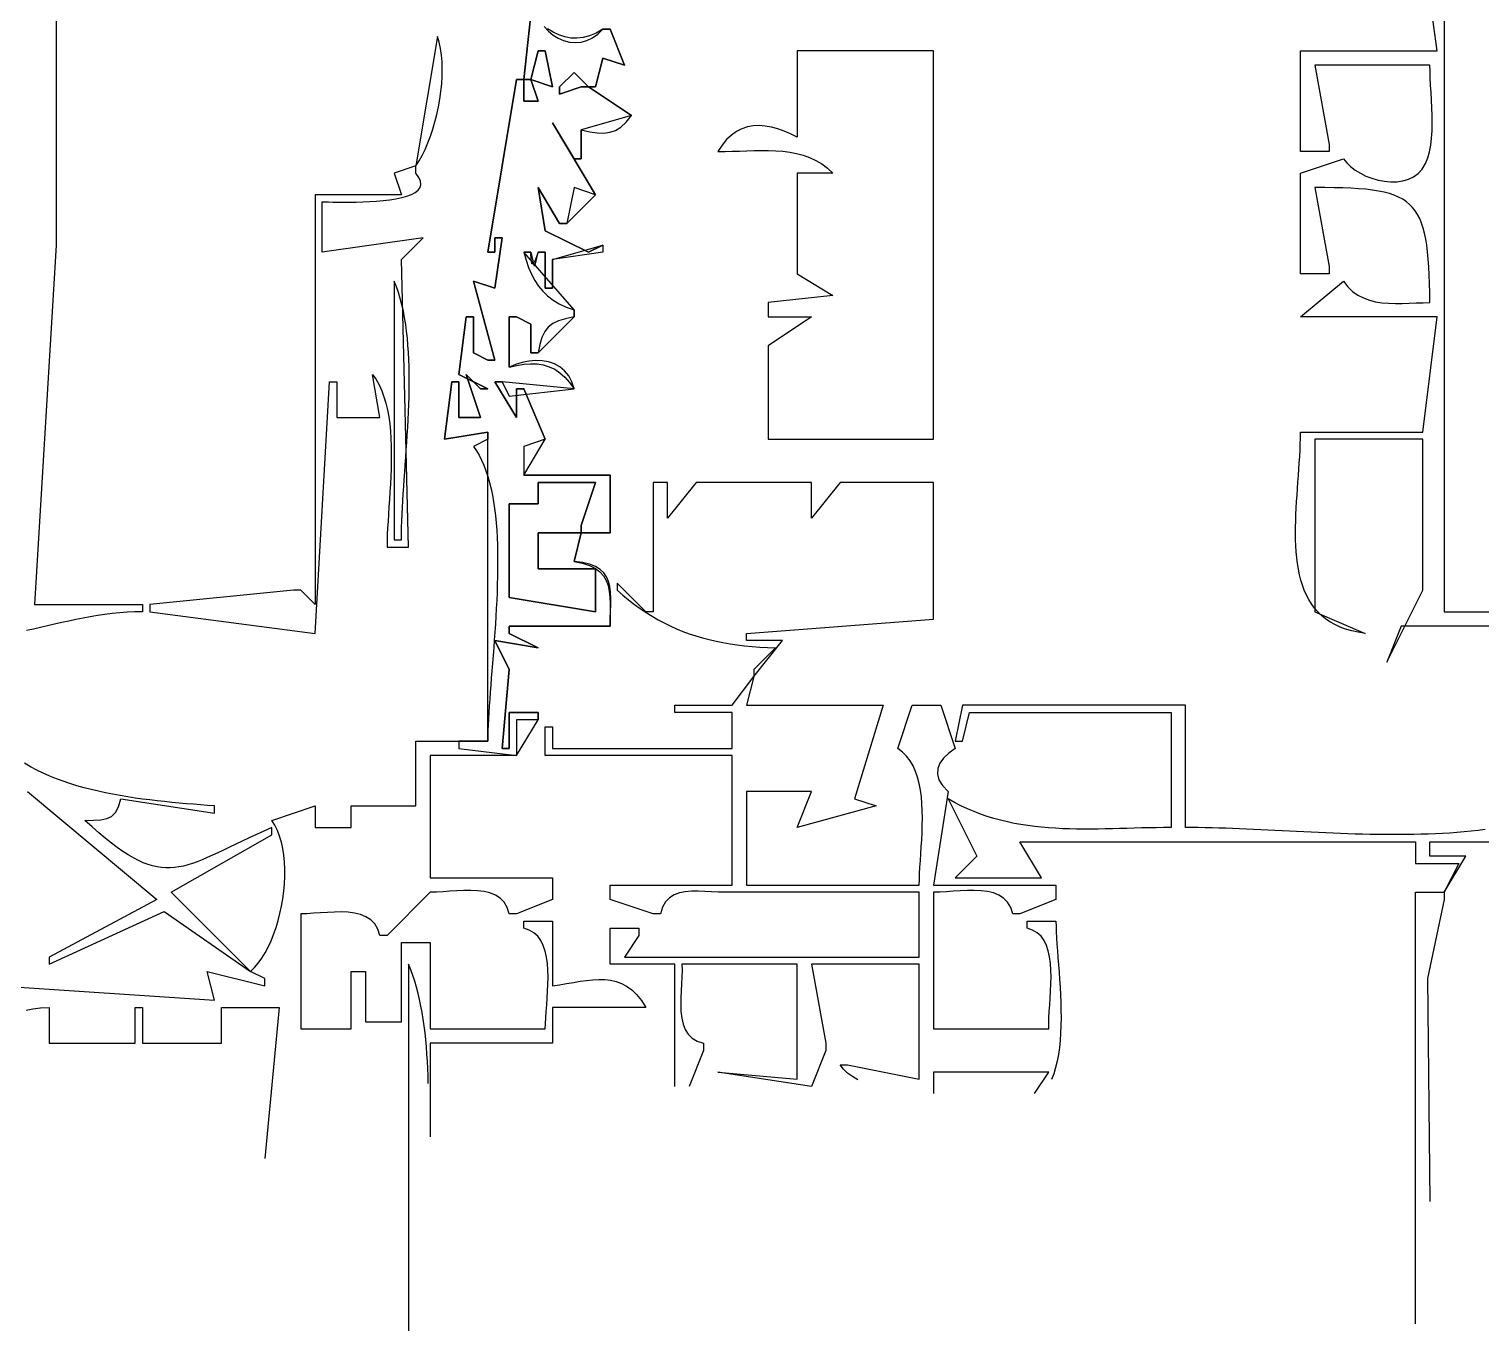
# Model space of a CAD drawing. Header units: metres. Extents: x 249 to 997, y 92 to 756.
# Drawn here: x 471.2 to 673.1, y 92 to 273 of the extents above; entities that cross this region are included whole.
import ezdxf

# ---------------------------------------------------------------- set-up
doc = ezdxf.new("R2010")
doc.units = ezdxf.units.M

msp = doc.modelspace()

# ---------------------------------------------------------------- linework, layer by layer
for p, q in [((475, 344), (474.9923, 243)), ((668, 319), (668, 192)), ((667, 270), (665, 285)), ((540, 266), (541, 275)), ((541, 275), (540, 266)), ((542.8523, 273.3952), (543.4256, 272.7384)), ((544.0919, 272.6015), (543.2997, 273.0773)), ((543.4256, 272.7384), (544.0771, 272.187)), ((544.8981, 272.2225), (544.0919, 272.6015)), ((551, 273), (550.0738, 272.4614)), ((550.3156, 272.3211), (551, 273)), ((551, 273), (552, 273)), ((552, 273), (551, 273)), ((552, 273), (554, 268)), ((554, 268), (552, 273)), ((528, 272), (525, 254)), ((528.2462, 271.1991), (528, 272)), ((528.4354, 270.3384), (528.2462, 271.1991)), ((544.0771, 272.187), (544.792, 271.7472)), ((544.792, 271.7472), (545.5552, 271.4254)), ((545.7191, 271.9489), (544.8981, 272.2225)), ((545.5552, 271.4254), (546.3519, 271.2278)), ((546.5558, 271.7892), (545.7191, 271.9489)), ((546.3519, 271.2278), (547.1671, 271.1605)), ((547.4088, 271.752), (546.5558, 271.7892)), ((547.1671, 271.1605), (547.9861, 271.23)), ((548.2789, 271.846), (547.4088, 271.752)), ((547.9861, 271.23), (548.7937, 271.4424)), ((549.167, 272.0795), (548.2789, 271.846)), ((548.7937, 271.4424), (549.5752, 271.8041)), ((550.0738, 272.4614), (549.167, 272.0795)), ((549.5752, 271.8041), (550.3156, 272.3211)), ((528.5695, 269.4255), (528.4354, 270.3384)), ((528.6509, 268.4682), (528.5695, 269.4255)), ((542, 270), (541, 266)), ((541, 266), (542, 270)), ((543, 270), (542, 270)), ((542, 270), (543, 270)), ((544, 265), (543, 270)), ((543, 270), (544, 265)), ((551, 269), (550, 265)), ((550, 265), (551, 269)), ((554, 268), (551, 269)), ((551, 269), (554, 268)), ((578, 270), (578, 258)), ((597, 270), (578, 270)), ((597, 216), (597, 270)), ((648, 256), (648, 270)), ((648, 270), (667, 270)), ((528.6815, 267.4742), (528.6509, 268.4682)), ((528.6636, 266.451), (528.6815, 267.4742)), ((547, 267), (545, 265)), ((545, 265), (547, 267)), ((549, 265), (547, 267)), ((547, 267), (549, 265)), ((666, 268), (650, 268)), ((650, 268), (652, 257)), ((666.0106, 267.1392), (666, 268)), ((666.0463, 266.2137), (666.0106, 267.1392)), ((528.491, 264.3482), (528.5994, 265.4065)), ((528.5994, 265.4065), (528.6636, 266.451)), ((535, 242), (539, 266)), ((539, 266), (535, 242)), ((539, 266), (540, 266)), ((540, 266), (539, 266)), ((540, 266), (540, 263)), ((541, 266), (540, 266)), ((540, 266), (541, 266)), ((540, 263), (540, 266)), ((542, 263), (541, 266)), ((541, 266), (544, 265)), ((544, 265), (541, 266)), ((541, 266), (542, 263)), ((545, 265), (545, 264)), ((545, 264), (548, 265)), ((548, 265), (545, 264)), ((545, 264), (545, 265)), ((548, 265), (549, 265)), ((549, 265), (548, 265)), ((550, 265), (549, 265)), ((549, 265), (555, 261)), ((555, 261), (549, 265)), ((549, 265), (550, 265)), ((666.0985, 265.2352), (666.0463, 266.2137)), ((666.1591, 264.2154), (666.0985, 265.2352)), ((528.1503, 262.2213), (528.3406, 263.2839)), ((528.3406, 263.2839), (528.491, 264.3482)), ((540, 263), (541, 263)), ((541, 263), (540, 263)), ((541, 263), (542, 263)), ((542, 263), (541, 263)), ((666.2195, 263.166), (666.1591, 264.2154)), ((666.2716, 262.0986), (666.2195, 263.166)), ((527.6587, 260.1317), (527.9223, 261.168)), ((527.9223, 261.168), (528.1503, 262.2213)), ((555, 261), (548, 259)), ((554.2451, 260.0738), (555, 261)), ((666.3069, 261.025), (666.2716, 262.0986)), ((666.3172, 259.9569), (666.3069, 261.025)), ((527.0336, 258.141), (527.3618, 259.1202)), ((527.3618, 259.1202), (527.6587, 260.1317)), ((547, 255), (544, 260)), ((544, 260), (550, 250)), ((550, 250), (544, 260)), ((544, 260), (547, 255)), ((548, 259), (548, 255)), ((548, 255), (548, 259)), ((548, 259), (549.1743, 258.7673)), ((549.1743, 258.7673), (550.212, 258.6172)), ((550.212, 258.6172), (551.1384, 258.5774)), ((551.1384, 258.5774), (551.9794, 258.6756)), ((551.9794, 258.6756), (552.7604, 258.9392)), ((552.7604, 258.9392), (553.5071, 259.3961)), ((553.5071, 259.3961), (554.2451, 260.0738)), ((569.5936, 258.7866), (568.8862, 258.2896)), ((570.335, 259.1608), (569.5936, 258.7866)), ((571.107, 259.418), (570.335, 259.1608)), ((571.9065, 259.5645), (571.107, 259.418)), ((572.7302, 259.6063), (571.9065, 259.5645)), ((573.5749, 259.5495), (572.7302, 259.6063)), ((574.4373, 259.4003), (573.5749, 259.5495)), ((575.3143, 259.1646), (574.4373, 259.4003)), ((576.2025, 258.8486), (575.3143, 259.1646)), ((577.0988, 258.4583), (576.2025, 258.8486)), ((578, 258), (577.0988, 258.4583)), ((666.2293, 257.8838), (666.2941, 258.9059)), ((666.2941, 258.9059), (666.3172, 259.9569)), ((526.2922, 256.3106), (526.6764, 257.2019)), ((526.6764, 257.2019), (527.0336, 258.141)), ((567.5862, 256.9023), (567, 256)), ((568.216, 257.6635), (567.5862, 256.9023)), ((568.8862, 258.2896), (568.216, 257.6635)), ((652, 257), (652, 256)), ((665.941, 255.9729), (666.1143, 256.9023)), ((666.1143, 256.9023), (666.2293, 257.8838)), ((525, 254), (525.4519, 254.7019)), ((525.4519, 254.7019), (525.8833, 255.4747)), ((525.8833, 255.4747), (526.2922, 256.3106)), ((548, 255), (547, 255)), ((547, 255), (548, 255)), ((567, 256), (567.9883, 256.0113)), ((567.9883, 256.0113), (568.9884, 256.0401)), ((568.9884, 256.0401), (569.9968, 256.078)), ((569.9968, 256.078), (571.0099, 256.1169)), ((571.0099, 256.1169), (572.0241, 256.1487)), ((572.0241, 256.1487), (573.036, 256.1651)), ((573.036, 256.1651), (574.042, 256.1581)), ((574.042, 256.1581), (575.0386, 256.1194)), ((575.0386, 256.1194), (576.0222, 256.0409)), ((576.0222, 256.0409), (576.9893, 255.9144)), ((576.9893, 255.9144), (577.9364, 255.7318)), ((577.9364, 255.7318), (578.8599, 255.4849)), ((578.8599, 255.4849), (579.7563, 255.1655)), ((579.7563, 255.1655), (580.622, 254.7655)), ((580.622, 254.7655), (581.4536, 254.2767)), ((652, 256), (648, 256)), ((648, 253), (654, 255)), ((654, 255), (654.4334, 254.4379)), ((654.4334, 254.4379), (654.9763, 253.9094)), ((665.3858, 254.3179), (665.7009, 255.1076)), ((665.7009, 255.1076), (665.941, 255.9729)), ((525, 254), (522, 253)), ((522, 253), (523, 250)), ((525, 253), (525, 254)), ((525.4319, 252.4167), (525, 253)), ((525.6653, 251.8917), (525.4319, 252.4167)), ((583, 253), (578, 253)), ((578, 253), (578, 239)), ((581.4536, 254.2767), (582.2474, 253.6909)), ((582.2474, 253.6909), (583, 253)), ((648, 239), (648, 253)), ((654.9763, 253.9094), (655.6131, 253.422)), ((655.6131, 253.422), (656.3282, 252.9836)), ((656.3282, 252.9836), (657.1063, 252.6016)), ((657.1063, 252.6016), (657.9318, 252.2838)), ((663.0128, 252.1528), (663.7364, 252.4984)), ((663.7364, 252.4984), (664.3834, 252.9693)), ((664.3834, 252.9693), (664.9383, 253.5732)), ((664.9383, 253.5732), (665.3858, 254.3179)), ((524.9217, 250.3146), (525.3284, 250.6365)), ((525.3284, 250.6365), (525.5981, 251.0046)), ((525.5981, 251.0046), (525.7156, 251.422)), ((525.7156, 251.422), (525.6653, 251.8917)), ((545, 246), (542, 251)), ((542, 251), (543, 245)), ((543, 245), (542, 251)), ((542, 251), (545, 246)), ((547, 251), (546, 246)), ((550, 250), (547, 251)), ((651.375, 250.9949), (650, 251)), ((650, 251), (652, 240)), ((652.6681, 250.9784), (651.375, 250.9949)), ((653.8818, 250.948), (652.6681, 250.9784)), ((655.0185, 250.9013), (653.8818, 250.948)), ((656.081, 250.8361), (655.0185, 250.9013)), ((657.0717, 250.7501), (656.081, 250.8361)), ((657.9931, 250.6408), (657.0717, 250.7501)), ((657.9318, 252.2838), (658.7892, 252.0378)), ((658.848, 250.506), (657.9931, 250.6408)), ((658.7892, 252.0378), (659.6631, 251.8713)), ((659.6387, 250.3433), (658.848, 250.506)), ((660.3679, 250.1505), (659.6387, 250.3433)), ((659.6631, 251.8713), (660.5378, 251.7919)), ((660.5378, 251.7919), (661.3981, 251.8072)), ((661.3981, 251.8072), (662.2282, 251.925)), ((662.2282, 251.925), (663.0128, 252.1528)), ((523, 250), (511, 250)), ((511, 250), (511, 193)), ((512, 242), (512, 249)), ((512, 249), (512.3755, 248.9965)), ((512.3755, 248.9965), (512.8763, 248.988)), ((512.8763, 248.988), (513.4867, 248.9776)), ((513.4867, 248.9776), (514.1914, 248.9683)), ((514.1914, 248.9683), (514.9751, 248.9631)), ((514.9751, 248.9631), (515.8222, 248.9649)), ((515.8222, 248.9649), (516.7173, 248.9768)), ((516.7173, 248.9768), (517.6452, 249.0019)), ((517.6452, 249.0019), (518.5902, 249.0431)), ((518.5902, 249.0431), (519.5371, 249.1034)), ((519.5371, 249.1034), (520.4704, 249.1859)), ((520.4704, 249.1859), (521.3747, 249.2935)), ((521.3747, 249.2935), (522.2346, 249.4293)), ((522.2346, 249.4293), (523.0346, 249.5963)), ((523.0346, 249.5963), (523.7595, 249.7975)), ((523.7595, 249.7975), (524.3936, 250.036)), ((524.3936, 250.036), (524.9217, 250.3146)), ((546, 246), (550, 250)), ((661.0382, 249.9251), (660.3679, 250.1505)), ((661.652, 249.6649), (661.0382, 249.9251)), ((662.212, 249.3674), (661.652, 249.6649)), ((662.7207, 249.0305), (662.212, 249.3674)), ((663.1807, 248.6518), (662.7207, 249.0305)), ((663.5945, 248.2288), (663.1807, 248.6518)), ((663.9647, 247.7594), (663.5945, 248.2288)), ((664.2938, 247.2411), (663.9647, 247.7594)), ((664.5844, 246.6717), (664.2938, 247.2411)), ((664.839, 246.0488), (664.5844, 246.6717)), ((543, 245), (549, 242)), ((549, 242), (543, 245)), ((546, 246), (545, 246)), ((545, 246), (546, 246)), ((665.0603, 245.37), (664.839, 246.0488)), ((665.2508, 244.6331), (665.0603, 245.37)), ((665.413, 243.8358), (665.2508, 244.6331)), ((474.9923, 243), (472, 193)), ((526, 244), (512, 242)), ((523, 241), (526, 244)), ((536, 237), (537, 244)), ((537, 244), (536, 244)), ((536, 244), (536, 242)), ((536, 242), (536, 244)), ((536, 244), (537, 244)), ((537, 244), (536, 237)), ((544, 241), (551, 243)), ((549, 242), (551, 243)), ((551, 243), (549, 242)), ((551, 243), (551, 242)), ((665.5495, 242.9756), (665.413, 243.8358)), ((665.6628, 242.0503), (665.5495, 242.9756)), ((524, 201), (523, 241)), ((536, 242), (535, 242)), ((535, 242), (536, 242)), ((541, 242), (540, 242)), ((540, 242), (540.3198, 240.9125)), ((547, 234), (540, 242)), ((540, 242), (541, 242)), ((540.3198, 240.9125), (540.6774, 239.8991)), ((541.0412, 240.831), (541, 242)), ((541, 242), (541.2496, 240.7862)), ((541.1638, 240.3321), (541.0412, 240.831)), ((541.3657, 240.4176), (541.1638, 240.3321)), ((541.2496, 240.7862), (541.4247, 240.1794)), ((541.6451, 241.0021), (541.3657, 240.4176)), ((541.5751, 240.1794), (541.7503, 240.7862)), ((542, 242), (541.6451, 241.0021)), ((541.7503, 240.7862), (542, 242)), ((543, 242), (542, 242)), ((542, 242), (543, 242)), ((543, 237), (543, 242)), ((543, 242), (543, 237)), ((551, 242), (544, 241)), ((544, 241), (544, 237)), ((544, 237), (544, 241)), ((665.7555, 241.0575), (665.6628, 242.0503)), ((665.8303, 239.9949), (665.7555, 241.0575)), ((540.6774, 239.8991), (541.0812, 238.9592)), ((541.0812, 238.9592), (541.5399, 238.0921)), ((541.4247, 240.1794), (541.5751, 240.1794)), ((578, 239), (583, 236)), ((652, 239), (648, 239)), ((652, 240), (652, 239)), ((665.8895, 238.8602), (665.8303, 239.9949)), ((665.9358, 237.651), (665.8895, 238.8602)), ((522, 238), (522, 202)), ((522.31, 237.2109), (522, 238)), ((522.5905, 236.3948), (522.31, 237.2109)), ((522.8425, 235.5531), (522.5905, 236.3948)), ((536, 227), (533, 238)), ((533, 238), (536, 237)), ((536, 237), (533, 238)), ((533, 238), (536, 227)), ((541.5399, 238.0921), (542.0618, 237.297)), ((542.0618, 237.297), (542.6556, 236.5732)), ((542.6556, 236.5732), (543.3297, 235.9201)), ((544, 237), (543, 237)), ((543, 237), (544, 237)), ((648, 233), (654, 238)), ((654, 238), (654.5956, 237.2111)), ((654.5956, 237.2111), (655.2577, 236.5639)), ((655.2577, 236.5639), (655.9797, 236.0452)), ((665.9718, 236.365), (665.9358, 237.651)), ((666, 235), (665.9718, 236.365)), ((523.0674, 234.6872), (522.8425, 235.5531)), ((523.2662, 233.7987), (523.0674, 234.6872)), ((543.3297, 235.9201), (544.0927, 235.3369)), ((544.0927, 235.3369), (544.953, 234.823)), ((544.953, 234.823), (545.9193, 234.3776)), ((545.9193, 234.3776), (547, 234)), ((583, 236), (574, 235)), ((574, 235), (574, 233)), ((655.9797, 236.0452), (656.7551, 235.6415)), ((656.7551, 235.6415), (657.5772, 235.3396)), ((657.5772, 235.3396), (658.4396, 235.126)), ((658.4396, 235.126), (659.3356, 234.9876)), ((659.3356, 234.9876), (660.2587, 234.9108)), ((660.2587, 234.9108), (661.2025, 234.8825)), ((661.2025, 234.8825), (662.1602, 234.8892)), ((662.1602, 234.8892), (663.1253, 234.9177)), ((663.1253, 234.9177), (664.0914, 234.9545)), ((664.0914, 234.9545), (665.0518, 234.9864)), ((665.0518, 234.9864), (666, 235)), ((523.4402, 232.8889), (523.2662, 233.7987)), ((523.5905, 231.9593), (523.4402, 232.8889)), ((531, 225), (532, 233)), ((532, 233), (531, 225)), ((532, 233), (533, 233)), ((533, 233), (532, 233)), ((533, 233), (533, 228)), ((533, 228), (533, 233)), ((539, 233), (538, 233)), ((538, 233), (538, 226)), ((538, 226), (538, 233)), ((538, 233), (539, 233)), ((541, 232), (539, 233)), ((539, 233), (541, 232)), ((542, 228), (547, 233)), ((544.834, 232.464), (544.0431, 232.0806)), ((545.8112, 232.7621), (544.834, 232.464)), ((547, 233), (545.8112, 232.7621)), ((547, 234), (547, 233)), ((547, 233), (547, 234)), ((574, 233), (580, 233)), ((580, 233), (574, 229)), ((667, 233), (648, 233)), ((665, 217), (667, 233)), ((523.7184, 231.0113), (523.5905, 231.9593)), ((523.825, 230.0464), (523.7184, 231.0113)), ((541, 228), (541, 232)), ((541, 232), (541, 228)), ((542.5358, 230.1659), (542.2378, 229.1887)), ((542.9192, 230.9568), (542.5358, 230.1659)), ((543.4132, 231.5866), (542.9192, 230.9568)), ((544.0431, 232.0806), (543.4132, 231.5866)), ((523.9116, 229.066), (523.825, 230.0464)), ((523.9792, 228.0715), (523.9116, 229.066)), ((542.2378, 229.1887), (542, 228)), ((574, 229), (574, 216)), ((524.0291, 227.0644), (523.9792, 228.0715)), ((524.0626, 226.0461), (524.0291, 227.0644)), ((533, 228), (535, 227)), ((535, 227), (533, 228)), ((535, 227), (536, 227)), ((536, 227), (535, 227)), ((538.8762, 226.3899), (538, 226)), ((538, 226), (539.0292, 226.2607)), ((539.7877, 226.682), (538.8762, 226.3899)), ((539.0292, 226.2607), (540.0151, 226.4294)), ((540.717, 226.8705), (539.7877, 226.682)), ((540.0151, 226.4294), (540.958, 226.5011)), ((541.6467, 226.95), (540.717, 226.8705)), ((540.958, 226.5011), (541.8584, 226.4709)), ((542, 228), (541, 228)), ((541, 228), (542, 228)), ((542.5592, 226.915), (541.6467, 226.95)), ((541.8584, 226.4709), (542.7166, 226.3341)), ((543.4371, 226.7599), (542.5592, 226.915)), ((542.7166, 226.3341), (543.5329, 226.0857)), ((544.263, 226.4793), (543.4371, 226.7599)), ((545.0193, 226.0676), (544.263, 226.4793)), ((520, 219), (519, 225)), ((519, 225), (519.4784, 224.3001)), ((519.4784, 224.3001), (519.898, 223.5472)), ((524.0806, 225.0181), (524.0626, 226.0461)), ((524.0846, 223.9818), (524.0806, 225.0181)), ((535, 223), (531, 225)), ((531, 225), (535, 223)), ((534, 219), (532, 225)), ((532, 225), (534, 223)), ((534, 223), (532, 225)), ((532, 225), (534, 219)), ((543.5329, 226.0857), (544.3078, 225.7209)), ((544.3078, 225.7209), (545.0415, 225.2348)), ((545.6886, 225.5194), (545.0193, 226.0676)), ((545.0415, 225.2348), (545.7346, 224.6225)), ((546.2535, 224.829), (545.6886, 225.5194)), ((545.7346, 224.6225), (546.3873, 223.8792)), ((546.6964, 223.991), (546.2535, 224.829)), ((511, 189), (513, 224)), ((513, 224), (514, 224)), ((514, 224), (514, 219)), ((519.898, 223.5472), (520.2621, 222.7454)), ((520.2621, 222.7454), (520.5739, 221.8987)), ((524.0548, 221.8901), (524.0756, 222.9386)), ((524.0756, 222.9386), (524.0846, 223.9818)), ((529, 216), (530, 224)), ((530, 224), (529, 216)), ((530, 224), (531, 224)), ((531, 224), (530, 224)), ((531, 224), (531, 219)), ((531, 219), (531, 224)), ((534, 223), (535, 223)), ((535, 223), (534, 223)), ((537, 224), (536, 224)), ((536, 224), (539, 219)), ((539, 219), (536, 224)), ((536, 224), (537, 224)), ((547, 223), (537, 224)), ((537, 224), (538, 222)), ((538, 222), (547, 223)), ((539, 219), (539, 223)), ((539, 223), (540, 223)), ((540, 223), (539, 223)), ((539, 223), (539, 219)), ((540, 223), (543, 216)), ((543, 216), (540, 223)), ((546.3873, 223.8792), (547, 223)), ((547, 223), (546.6964, 223.991)), ((520.5739, 221.8987), (520.837, 221.0113)), ((520.837, 221.0113), (521.0545, 220.0872)), ((521.0545, 220.0872), (521.2298, 219.1304)), ((523.9828, 219.7824), (524.0235, 220.8375)), ((524.0235, 220.8375), (524.0548, 221.8901)), ((514, 219), (520, 219)), ((521.2298, 219.1304), (521.3664, 218.1452)), ((521.3664, 218.1452), (521.4675, 217.1356)), ((523.8779, 217.6704), (523.9338, 218.7262)), ((523.9338, 218.7262), (523.9828, 219.7824)), ((531, 219), (534, 219)), ((534, 219), (531, 219)), ((521.4675, 217.1356), (521.5366, 216.1057)), ((521.5366, 216.1057), (521.5769, 215.0595)), ((523.7498, 215.5656), (523.8162, 216.6164)), ((523.8162, 216.6164), (523.8779, 217.6704)), ((535, 217), (529, 216)), ((529, 216), (535, 217)), ((535, 216), (535, 217)), ((535, 217), (535, 216)), ((647.9699, 215.325), (647.9921, 216.17)), ((647.9921, 216.17), (648, 217)), ((648, 217), (665, 217)), ((521.5769, 215.0595), (521.5918, 214.0012)), ((521.5918, 214.0012), (521.5847, 212.9349)), ((523.6079, 213.4794), (523.68, 214.5194)), ((523.68, 214.5194), (523.7498, 215.5656)), ((535, 216), (533, 215)), ((533, 215), (533.4142, 214.408)), ((533.4142, 214.408), (533.7959, 213.771)), ((535, 206), (535, 216)), ((543, 216), (540, 215)), ((540, 211), (543, 216)), ((540, 215), (540, 211)), ((574, 216), (597, 216)), ((647.891, 213.5969), (647.9355, 214.4667)), ((647.9355, 214.4667), (647.9699, 215.325)), ((665, 216), (650, 216)), ((650, 216), (650, 192)), ((665, 195), (665, 216)), ((521.5847, 212.9349), (521.5589, 211.8645)), ((523.4618, 211.4234), (523.5348, 212.4469)), ((523.5348, 212.4469), (523.6079, 213.4794)), ((533.7959, 213.771), (534.1463, 213.091)), ((534.1463, 213.091), (534.4663, 212.37)), ((534.4663, 212.37), (534.7572, 211.6101)), ((647.7796, 211.8293), (647.8383, 212.7172)), ((647.8383, 212.7172), (647.891, 213.5969)), ((521.5177, 210.7944), (521.4646, 209.7284)), ((521.5589, 211.8645), (521.5177, 210.7944)), ((523.3209, 209.4092), (523.3901, 210.4104)), ((523.3901, 210.4104), (523.4618, 211.4234)), ((534.7572, 211.6101), (535.0199, 210.8132)), ((535.0199, 210.8132), (535.2556, 209.9814)), ((535.2556, 209.9814), (535.4654, 209.1168)), ((540, 211), (552, 211)), ((552, 211), (540, 211)), ((550, 210), (542, 210)), ((542, 210), (542, 207)), ((542, 207), (542, 210)), ((542, 210), (550, 210)), ((548, 204), (550, 210)), ((550, 210), (548, 204)), ((552, 211), (552, 203)), ((552, 203), (552, 211)), ((558, 210), (558, 192)), ((560, 210), (558, 210)), ((564, 210), (560, 205)), ((560, 205), (560, 210)), ((580, 210), (564, 210)), ((584, 210), (580, 205)), ((580, 205), (580, 210)), ((597, 210), (584, 210)), ((597, 191), (597, 210)), ((647.5881, 209.134), (647.6524, 210.036)), ((647.6524, 210.036), (647.7169, 210.9351)), ((647.7169, 210.9351), (647.7796, 211.8293)), ((521.4028, 208.6708), (521.3357, 207.6256)), ((521.4646, 209.7284), (521.4028, 208.6708)), ((523.1947, 207.4482), (523.2554, 208.4213)), ((523.2554, 208.4213), (523.3209, 209.4092)), ((535.4654, 209.1168), (535.6504, 208.2214)), ((535.6504, 208.2214), (535.8117, 207.2973)), ((647.4683, 207.3277), (647.526, 208.2307)), ((647.526, 208.2307), (647.5881, 209.134)), ((521.2668, 206.5969), (521.1992, 205.5887)), ((521.3357, 207.6256), (521.2668, 206.5969)), ((523.0929, 205.552), (523.1402, 206.4913)), ((523.1402, 206.4913), (523.1947, 207.4482)), ((535, 174), (535, 206)), ((535.8117, 207.2973), (535.9503, 206.3464)), ((535.9503, 206.3464), (536.0674, 205.3708)), ((542, 207), (538, 207)), ((538, 207), (538, 194)), ((538, 194), (538, 207)), ((538, 207), (542, 207)), ((647.3741, 205.5298), (647.417, 206.4269)), ((647.417, 206.4269), (647.4683, 207.3277)), ((521.1364, 204.6052), (521.0817, 203.6505)), ((521.1992, 205.5887), (521.1364, 204.6052)), ((523.0248, 203.732), (523.054, 204.6318)), ((523.054, 204.6318), (523.0929, 205.552)), ((536.0674, 205.3708), (536.1641, 204.3726)), ((536.1641, 204.3726), (536.2415, 203.3537)), ((548, 203), (548, 204)), ((548, 204), (548, 203)), ((647.3222, 203.7541), (647.3419, 204.6383)), ((647.3419, 204.6383), (647.3741, 205.5298)), ((521.0385, 202.7287), (521.0102, 201.8438)), ((521.0817, 203.6505), (521.0385, 202.7287)), ((522, 202), (523, 202)), ((523, 202), (523.0064, 202.8543)), ((523.0064, 202.8543), (523.0248, 203.732)), ((536.2415, 203.3537), (536.3006, 202.3163)), ((536.3006, 202.3163), (536.3425, 201.2624)), ((542, 198), (542, 203)), ((542, 203), (548, 203)), ((548, 203), (542, 203)), ((542, 203), (542, 198)), ((548, 203), (547, 199)), ((547, 199), (548, 203)), ((552, 203), (548, 203)), ((548, 203), (552, 203)), ((647.3173, 202.8788), (647.3222, 203.7541)), ((647.3292, 202.0141), (647.3173, 202.8788)), ((647.3598, 201.1618), (647.3292, 202.0141)), ((521.0102, 201.8438), (521, 201)), ((521, 201), (524, 201)), ((536.3425, 201.2624), (536.3684, 200.1939)), ((536.3684, 200.1939), (536.3794, 199.113)), ((647.4115, 200.3236), (647.3598, 201.1618)), ((647.4861, 199.5012), (647.4115, 200.3236)), ((536.3765, 198.0216), (536.3608, 196.9219)), ((536.3794, 199.113), (536.3765, 198.0216)), ((550, 198), (542, 198)), ((542, 198), (550, 198)), ((547, 199), (548.1786, 198.7577)), ((548.1708, 198.8527), (547, 199)), ((549.1528, 198.6163), (548.1708, 198.8527)), ((548.1786, 198.7577), (549.1598, 198.4326)), ((549.9619, 198.2939), (549.1528, 198.6163)), ((549.1598, 198.4326), (549.9612, 198.0268)), ((549.9612, 198.0268), (550.6006, 197.5423)), ((550.614, 197.8889), (549.9619, 198.2939)), ((550, 192), (550, 198)), ((550, 198), (550, 192)), ((551.125, 197.4045), (550.614, 197.8889)), ((647.5858, 198.6962), (647.4861, 199.5012)), ((647.7126, 197.9105), (647.5858, 198.6962)), ((647.8686, 197.1457), (647.7126, 197.9105)), ((536.3608, 196.9219), (536.3335, 195.8158)), ((550.6006, 197.5423), (551.0958, 196.9814)), ((551.0958, 196.9814), (551.4646, 196.3461)), ((551.5108, 196.8438), (551.125, 197.4045)), ((551.4646, 196.3461), (551.7247, 195.6388)), ((551.7874, 196.21), (551.5108, 196.8438)), ((551.9706, 195.5065), (551.7874, 196.21)), ((557, 192), (553, 196)), ((553, 196), (553, 195)), ((648.056, 196.4035), (647.8686, 197.1457)), ((648.2767, 195.6856), (648.056, 196.4035)), ((508, 195), (488, 193)), ((509, 195), (508, 195)), ((511, 193), (509, 195)), ((536.2956, 194.7054), (536.2482, 193.5928)), ((536.3335, 195.8158), (536.2956, 194.7054)), ((538, 194), (550, 192)), ((550, 192), (538, 194)), ((551.7247, 195.6388), (551.894, 194.8614)), ((551.894, 194.8614), (551.9902, 194.0162)), ((552.0763, 194.7364), (551.9706, 195.5065)), ((551.9902, 194.0162), (552.0311, 193.1053)), ((552.1205, 193.9029), (552.0763, 194.7364)), ((552.119, 193.0093), (552.1205, 193.9029)), ((553, 195), (553.7908, 194.3057)), ((553.7908, 194.3057), (554.5874, 193.6488)), ((648.5328, 194.9938), (648.2767, 195.6856)), ((648.8264, 194.3297), (648.5328, 194.9938)), ((649.1596, 193.6951), (648.8264, 194.3297)), ((660, 185), (665, 195)), ((472, 193), (487, 193)), ((483.8239, 191.8579), (482.7879, 191.7543)), ((484.8707, 191.9351), (483.8239, 191.8579)), ((485.9291, 191.9833), (484.8707, 191.9351)), ((487, 192), (485.9291, 191.9833)), ((487, 193), (487, 192)), ((488, 193), (488, 192)), ((488, 192), (511, 189)), ((536.1924, 192.4799), (536.1294, 191.3688)), ((536.2482, 193.5928), (536.1924, 192.4799)), ((552.0345, 192.1308), (552.0182, 191.095)), ((552.0311, 193.1053), (552.0345, 192.1308)), ((552.0429, 191.0546), (552.0879, 192.0588)), ((552.0879, 192.0588), (552.119, 193.0093)), ((554.5874, 193.6488), (555.3905, 193.0286)), ((555.3905, 193.0286), (556.2006, 192.4442)), ((556.2006, 192.4442), (557.0186, 191.8948)), ((558, 192), (557, 192)), ((557.0186, 191.8948), (557.8452, 191.3795)), ((649.5345, 193.0916), (649.1596, 193.6951)), ((649.9531, 192.5211), (649.5345, 193.0916)), ((650.4175, 191.9851), (649.9531, 192.5211)), ((650, 192), (657, 189)), ((650.9298, 191.4854), (650.4175, 191.9851)), ((668, 192), (703, 192)), ((472.8322, 189.8317), (471.8584, 189.6075)), ((473.8073, 190.0578), (472.8322, 189.8317)), ((474.7848, 190.2833), (473.8073, 190.0578)), ((475.7653, 190.5055), (474.7848, 190.2833)), ((476.7499, 190.722), (475.7653, 190.5055)), ((477.7392, 190.93), (476.7499, 190.722)), ((478.7342, 191.1271), (477.7392, 190.93)), ((479.7358, 191.3106), (478.7342, 191.1271)), ((480.7447, 191.478), (479.7358, 191.3106)), ((481.7617, 191.6268), (480.7447, 191.478)), ((482.7879, 191.7543), (481.7617, 191.6268)), ((536.0602, 190.2615), (535.9859, 189.1601)), ((536.1294, 191.3688), (536.0602, 190.2615)), ((552, 190), (538, 190)), ((538, 190), (538, 189)), ((538, 189), (538, 190)), ((538, 190), (552, 190)), ((552.0182, 191.095), (552, 190)), ((552, 190), (552.0429, 191.0546)), ((557.8452, 191.3795), (558.6811, 190.8976)), ((558.6811, 190.8976), (559.5269, 190.4481)), ((559.5269, 190.4481), (560.3834, 190.0304)), ((560.3834, 190.0304), (561.2514, 189.6434)), ((571, 189), (597, 191)), ((651.492, 191.0237), (650.9298, 191.4854)), ((652.1062, 190.6018), (651.492, 191.0237)), ((652.7745, 190.2213), (652.1062, 190.6018)), ((653.499, 189.8839), (652.7745, 190.2213)), ((654.2817, 189.5914), (653.499, 189.8839)), ((662, 190), (660, 185)), ((732, 190), (662, 190)), ((471.8584, 189.6075), (470.8853, 189.3878)), ((535.9076, 188.0666), (535.8265, 186.9831)), ((535.9859, 189.1601), (535.9076, 188.0666)), ((542, 187), (536, 188)), ((536, 188), (538, 184)), ((538, 184), (536, 188)), ((536, 188), (542, 187)), ((538, 189), (542, 187)), ((542, 187), (538, 189)), ((561.2514, 189.6434), (562.1314, 189.2864)), ((562.1314, 189.2864), (563.0244, 188.9587)), ((563.0244, 188.9587), (563.9308, 188.6593)), ((563.9308, 188.6593), (564.8515, 188.3874)), ((564.8515, 188.3874), (565.7872, 188.1422)), ((565.7872, 188.1422), (566.7386, 187.9228)), ((566.7386, 187.9228), (567.7064, 187.7285)), ((571, 188), (571, 189)), ((576, 188), (571, 188)), ((572, 183), (576, 188)), ((655.1247, 189.3454), (654.2817, 189.5914)), ((656.0301, 189.1477), (655.1247, 189.3454)), ((657, 189), (656.0301, 189.1477)), ((535.7435, 185.9116), (535.6598, 184.8541)), ((535.8265, 186.9831), (535.7435, 185.9116)), ((567.7064, 187.7285), (568.6913, 187.5584)), ((568.6913, 187.5584), (569.694, 187.4117)), ((569.694, 187.4117), (570.7153, 187.2876)), ((570.7153, 187.2876), (571.7558, 187.1852)), ((571.7558, 187.1852), (572.8163, 187.1036)), ((575, 187), (572, 184)), ((572.8163, 187.1036), (573.8974, 187.0422)), ((573.8974, 187.0422), (575, 187)), ((535.5765, 183.8127), (535.4947, 182.7893)), ((535.6598, 184.8541), (535.5765, 183.8127)), ((538, 184), (537, 173)), ((537, 173), (538, 184)), ((572, 184), (572, 183)), ((535.4155, 181.7861), (535.34, 180.8051)), ((535.4947, 182.7893), (535.4155, 181.7861)), ((569, 179), (572, 183)), ((572, 183), (571, 179)), ((535.2692, 179.8483), (535.2044, 178.9178)), ((535.34, 180.8051), (535.2692, 179.8483)), ((535.1465, 178.0155), (535.0967, 177.1436)), ((535.2044, 178.9178), (535.1465, 178.0155)), ((538, 173), (538, 178)), ((538, 178), (542, 178)), ((542, 178), (538, 178)), ((538, 178), (538, 173)), ((542, 178), (542, 177)), ((542, 177), (542, 178)), ((561, 178), (561, 179)), ((561, 179), (569, 179)), ((569, 178), (561, 178)), ((569, 173), (569, 178)), ((571, 179), (590, 179)), ((590, 179), (586, 166)), ((592, 173), (594, 179)), ((594, 179), (598, 179)), ((598, 179), (600, 173)), ((601, 179), (600, 174)), ((632, 179), (601, 179)), ((601, 174), (602, 178)), ((602, 178), (630, 178)), ((630, 178), (630, 162)), ((632, 162), (632, 179)), ((535.056, 176.304), (535.0256, 175.4989)), ((535.0967, 177.1436), (535.056, 176.304)), ((542, 177), (539, 177)), ((539, 177), (539, 172)), ((539, 172), (542, 177)), ((543, 172), (543, 176)), ((543, 176), (544, 176)), ((544, 176), (544, 173)), ((525, 165), (525, 174)), ((525, 174), (535, 174)), ((535, 174), (531, 174)), ((531, 174), (531, 173)), ((535.0065, 174.7302), (535, 174)), ((535.0256, 175.4989), (535.0065, 174.7302)), ((600, 174), (601, 174)), ((539, 172), (527, 172)), ((527, 172), (527, 155)), ((531, 173), (539, 172)), ((537, 173), (538, 173)), ((538, 173), (537, 173)), ((569, 172), (543, 172)), ((544, 173), (569, 173)), ((569, 154), (569, 172)), ((592.6546, 172.5058), (592, 173)), ((593.2247, 171.9334), (592.6546, 172.5058)), ((593.7154, 171.2893), (593.2247, 171.9334)), ((598.3832, 171.663), (597.8661, 170.9479)), ((599.1012, 172.3478), (598.3832, 171.663)), ((600, 173), (599.1012, 172.3478)), ((471.445, 170.4485), (470.6051, 170.9343)), ((472.3079, 169.9924), (471.445, 170.4485)), ((473.1923, 169.5651), (472.3079, 169.9924)), ((594.1322, 170.58), (593.7154, 171.2893)), ((594.4803, 169.8118), (594.1322, 170.58)), ((594.7649, 168.9913), (594.4803, 169.8118)), ((597.5701, 170.2048), (597.5153, 169.4361)), ((597.8661, 170.9479), (597.5701, 170.2048)), ((474.0966, 169.1654), (473.1923, 169.5651)), ((475.0194, 168.7921), (474.0966, 169.1654)), ((475.9592, 168.4441), (475.0194, 168.7921)), ((476.9145, 168.1203), (475.9592, 168.4441)), ((477.8839, 167.8197), (476.9145, 168.1203)), ((478.8658, 167.5409), (477.8839, 167.8197)), ((594.9914, 168.1248), (594.7649, 168.9913)), ((595.165, 167.2189), (594.9914, 168.1248)), ((597.5153, 169.4361), (597.7219, 168.6441)), ((597.7219, 168.6441), (598.2101, 167.8313)), ((598.2101, 167.8313), (599, 167)), ((471, 167), (489, 152)), ((479.8589, 167.2831), (478.8658, 167.5409)), ((480.8615, 167.0449), (479.8589, 167.2831)), ((481.8722, 166.8253), (480.8615, 167.0449)), ((482.8896, 166.6233), (481.8722, 166.8253)), ((483.9121, 166.4375), (482.8896, 166.6233)), ((483.674, 164.8755), (484, 166)), ((484.9384, 166.267), (483.9121, 166.4375)), ((484, 166), (497, 164)), ((485.9668, 166.1106), (484.9384, 166.267)), ((486.9959, 165.9672), (485.9668, 166.1106)), ((488.0242, 165.8356), (486.9959, 165.9672)), ((489.0503, 165.7148), (488.0242, 165.8356)), ((490.0726, 165.6036), (489.0503, 165.7148)), ((491.0898, 165.5008), (490.0726, 165.6036)), ((580, 167), (571, 167)), ((571, 167), (571, 154)), ((578, 162), (580, 167)), ((586, 166), (589, 165)), ((595.291, 166.2799), (595.165, 167.2189)), ((595.3747, 165.3143), (595.291, 166.2799)), ((599, 167), (597, 154)), ((599.8949, 165.4945), (599, 166)), ((599, 166), (603, 158)), ((482.0185, 163.2461), (482.6998, 163.5573)), ((482.6998, 163.5573), (483.2461, 164.0809)), ((483.2461, 164.0809), (483.674, 164.8755)), ((492.1002, 165.4055), (491.0898, 165.5008)), ((493.1024, 165.3164), (492.1002, 165.4055)), ((494.095, 165.2324), (493.1024, 165.3164)), ((495.0764, 165.1524), (494.095, 165.2324)), ((496.0452, 165.0753), (495.0764, 165.1524)), ((497, 165), (496.0452, 165.0753)), ((497, 164), (497, 165)), ((505, 163), (511, 165)), ((511, 165), (511, 162)), ((516, 162), (516, 165)), ((516, 165), (525, 165)), ((589, 165), (578, 162)), ((595.4213, 164.3286), (595.3747, 165.3143)), ((595.4362, 163.3291), (595.4213, 164.3286)), ((600.7954, 165.0298), (599.8949, 165.4945)), ((601.7014, 164.6042), (600.7954, 165.0298)), ((602.6128, 164.2162), (601.7014, 164.6042)), ((603.5296, 163.864), (602.6128, 164.2162)), ((604.4516, 163.546), (603.5296, 163.864)), ((605.3787, 163.2607), (604.4516, 163.546)), ((479, 163), (480.1851, 163.0261)), ((479.9894, 162.1028), (479, 163)), ((480.9306, 161.2795), (479.9894, 162.1028)), ((480.1851, 163.0261), (481.1858, 163.0886)), ((481.1858, 163.0886), (482.0185, 163.2461)), ((503.8877, 161.5125), (502.8312, 161.0352)), ((505, 162), (503.8877, 161.5125)), ((505.4098, 162.3386), (505, 163)), ((505, 161), (505, 162)), ((505.7637, 161.6104), (505.4098, 162.3386)), ((506.0629, 160.8219), (505.7637, 161.6104)), ((511, 162), (516, 162)), ((595.3918, 161.315), (595.4246, 162.3225)), ((595.4246, 162.3225), (595.4362, 163.3291)), ((606.311, 163.0064), (605.3787, 163.2607)), ((607.2482, 162.7815), (606.311, 163.0064)), ((608.1904, 162.5844), (607.2482, 162.7815)), ((609.1374, 162.4135), (608.1904, 162.5844)), ((610.0891, 162.2671), (609.1374, 162.4135)), ((611.0456, 162.1436), (610.0891, 162.2671)), ((612.0066, 162.0415), (611.0456, 162.1436)), ((612.9722, 161.959), (612.0066, 162.0415)), ((613.9422, 161.8946), (612.9722, 161.959)), ((614.9166, 161.8466), (613.9422, 161.8946)), ((615.8952, 161.8135), (614.9166, 161.8466)), ((616.8781, 161.7936), (615.8952, 161.8135)), ((617.865, 161.7852), (616.8781, 161.7936)), ((618.856, 161.7869), (617.865, 161.7852)), ((619.8509, 161.7969), (618.856, 161.7869)), ((620.8497, 161.8136), (619.8509, 161.7969)), ((621.8523, 161.8354), (620.8497, 161.8136)), ((622.8587, 161.8608), (621.8523, 161.8354)), ((623.8686, 161.888), (622.8587, 161.8608)), ((624.8821, 161.9154), (623.8686, 161.888)), ((625.899, 161.9416), (624.8821, 161.9154)), ((626.9194, 161.9647), (625.899, 161.9416)), ((627.943, 161.9832), (626.9194, 161.9647)), ((628.9699, 161.9955), (627.943, 161.9832)), ((630, 162), (628.9699, 161.9955)), ((632.9151, 161.9966), (632, 162)), ((633.8387, 161.9869), (632.9151, 161.9966)), ((634.7705, 161.9713), (633.8387, 161.9869)), ((635.7101, 161.9503), (634.7705, 161.9713)), ((636.6572, 161.9243), (635.7101, 161.9503)), ((637.6114, 161.8938), (636.6572, 161.9243)), ((638.5723, 161.8592), (637.6114, 161.8938)), ((639.5395, 161.8211), (638.5723, 161.8592)), ((640.5128, 161.7798), (639.5395, 161.8211)), ((641.4918, 161.7359), (640.5128, 161.7798)), ((642.4761, 161.6898), (641.4918, 161.7359)), ((643.4654, 161.642), (642.4761, 161.6898)), ((644.4592, 161.5929), (643.4654, 161.642)), ((645.4573, 161.5431), (644.4592, 161.5929)), ((646.4593, 161.4929), (645.4573, 161.5431)), ((672.712, 161.5916), (671.7337, 161.4875)), ((673.6846, 161.7078), (672.712, 161.5916)), ((481.8267, 160.528), (480.9306, 161.2795)), ((482.6811, 159.8465), (481.8267, 160.528)), ((483.4968, 159.2328), (482.6811, 159.8465)), ((491, 153), (505, 161)), ((499.9636, 159.6834), (499.0976, 159.2662)), ((500.8724, 160.1186), (499.9636, 159.6834)), ((501.8271, 160.5699), (500.8724, 160.1186)), ((502.8312, 161.0352), (501.8271, 160.5699)), ((506.3087, 159.9797), (506.0629, 160.8219)), ((506.5024, 159.0904), (506.3087, 159.9797)), ((595.2837, 159.3234), (595.3431, 160.3132)), ((595.3431, 160.3132), (595.3918, 161.315)), ((612, 155), (609, 160)), ((609, 160), (664, 160)), ((647.4649, 161.4428), (646.4593, 161.4929)), ((648.4736, 161.3933), (647.4649, 161.4428)), ((649.4851, 161.3449), (648.4736, 161.3933)), ((650.4991, 161.2981), (649.4851, 161.3449)), ((651.5152, 161.2532), (650.4991, 161.2981)), ((652.5331, 161.2107), (651.5152, 161.2532)), ((653.5524, 161.1712), (652.5331, 161.2107)), ((654.5727, 161.1351), (653.5524, 161.1712)), ((655.5938, 161.1028), (654.5727, 161.1351)), ((656.6151, 161.0748), (655.5938, 161.1028)), ((657.6364, 161.0515), (656.6151, 161.0748)), ((658.6574, 161.0336), (657.6364, 161.0515)), ((659.6776, 161.0213), (658.6574, 161.0336)), ((660.6968, 161.0152), (659.6776, 161.0213)), ((661.7145, 161.0157), (660.6968, 161.0152)), ((662.7303, 161.0233), (661.7145, 161.0157)), ((663.7441, 161.0385), (662.7303, 161.0233)), ((664.7553, 161.0616), (663.7441, 161.0385)), ((664, 160), (664, 157)), ((665.7637, 161.0933), (664.7553, 161.0616)), ((666.7688, 161.1339), (665.7637, 161.0933)), ((666, 158), (666, 160)), ((666, 160), (686, 160)), ((667.7703, 161.184), (666.7688, 161.1339)), ((668.768, 161.2439), (667.7703, 161.184)), ((669.7613, 161.3141), (668.768, 161.2439)), ((670.75, 161.3952), (669.7613, 161.3141)), ((671.7337, 161.4875), (670.75, 161.3952)), ((484.2773, 158.685), (483.4968, 159.2328)), ((485.0257, 158.201), (484.2773, 158.685)), ((485.7453, 157.779), (485.0257, 158.201)), ((486.4393, 157.4169), (485.7453, 157.779)), ((495.2948, 157.5204), (494.6169, 157.2532)), ((495.9958, 157.8175), (495.2948, 157.5204)), ((496.7234, 158.1427), (495.9958, 157.8175)), ((497.4807, 158.4938), (496.7234, 158.1427)), ((498.271, 158.869), (497.4807, 158.4938)), ((499.0976, 159.2662), (498.271, 158.869)), ((506.6453, 158.1606), (506.5024, 159.0904)), ((506.7387, 157.1969), (506.6453, 158.1606)), ((595.1542, 157.406), (595.219, 158.3522)), ((595.219, 158.3522), (595.2837, 159.3234)), ((603, 158), (600, 155)), ((671, 158), (666, 158)), ((668, 153), (671, 158)), ((487.1111, 157.1127), (486.4393, 157.4169)), ((487.7638, 156.8644), (487.1111, 157.1127)), ((488.4007, 156.67), (487.7638, 156.8644)), ((489.0251, 156.5276), (488.4007, 156.67)), ((489.6402, 156.4351), (489.0251, 156.5276)), ((490.2493, 156.3905), (489.6402, 156.4351)), ((490.8556, 156.3919), (490.2493, 156.3905)), ((491.4623, 156.4372), (490.8556, 156.3919)), ((492.0728, 156.5245), (491.4623, 156.4372)), ((492.6902, 156.6517), (492.0728, 156.5245)), ((493.3179, 156.8169), (492.6902, 156.6517)), ((493.959, 157.0181), (493.3179, 156.8169)), ((494.6169, 157.2532), (493.959, 157.0181)), ((506.7838, 156.2058), (506.7387, 157.1969)), ((506.782, 155.194), (506.7838, 156.2058)), ((595.0122, 154.7818), (595.0456, 155.6143)), ((595.0456, 155.6143), (595.0947, 156.4912)), ((595.0947, 156.4912), (595.1542, 157.406)), ((664, 157), (670, 157)), ((670, 157), (668, 153)), ((506.6427, 153.1343), (506.7345, 154.1679)), ((506.7345, 154.1679), (506.782, 155.194)), ((527, 155), (544, 155)), ((544, 155), (544, 152)), ((552, 152), (552, 154)), ((552, 154), (569, 154)), ((571, 154), (595, 154)), ((595, 154), (595.0122, 154.7818)), ((597, 154), (614, 154)), ((600, 155), (612, 155)), ((614, 154), (614, 152)), ((489, 152), (474, 144)), ((502, 142), (491, 153)), ((506.3312, 151.0705), (506.5078, 152.0996)), ((506.5078, 152.0996), (506.6427, 153.1343)), ((527, 153), (521, 147)), ((527.8639, 153.0213), (527, 153)), ((528.7806, 153.0742), (527.8639, 153.0213)), ((529.7339, 153.1415), (528.7806, 153.0742)), ((530.7074, 153.2065), (529.7339, 153.1415)), ((531.6851, 153.2522), (530.7074, 153.2065)), ((532.6508, 153.2615), (531.6851, 153.2522)), ((533.5882, 153.2178), (532.6508, 153.2615)), ((534.4812, 153.1038), (533.5882, 153.2178)), ((535.3137, 152.9029), (534.4812, 153.1038)), ((536.0693, 152.598), (535.3137, 152.9029)), ((536.7319, 152.1721), (536.0693, 152.598)), ((537.2853, 151.6085), (536.7319, 152.1721)), ((537.7134, 150.8901), (537.2853, 151.6085)), ((544, 152), (539, 150)), ((558, 150), (552, 152)), ((559.7269, 151.6878), (559.2973, 150.9457)), ((560.2739, 152.2494), (559.7269, 151.6878)), ((560.9233, 152.6537), (560.2739, 152.2494)), ((561.6599, 152.9238), (560.9233, 152.6537)), ((562.4688, 153.0828), (561.6599, 152.9238)), ((563.3351, 153.1539), (562.4688, 153.0828)), ((564.2436, 153.1602), (563.3351, 153.1539)), ((565.1793, 153.1248), (564.2436, 153.1602)), ((566.1273, 153.0708), (565.1793, 153.1248)), ((567.0725, 153.0215), (566.1273, 153.0708)), ((568, 153), (567.0725, 153.0215)), ((595, 153), (568, 153)), ((595, 144), (595, 153)), ((597.8639, 153.0213), (597, 153)), ((597, 153), (597, 134)), ((598.7806, 153.0742), (597.8639, 153.0213)), ((599.7339, 153.1415), (598.7806, 153.0742)), ((600.7074, 153.2065), (599.7339, 153.1415)), ((601.6851, 153.2522), (600.7074, 153.2065)), ((602.6508, 153.2615), (601.6851, 153.2522)), ((603.5882, 153.2178), (602.6508, 153.2615)), ((604.4812, 153.1038), (603.5882, 153.2178)), ((605.3137, 152.9029), (604.4812, 153.1038)), ((606.0693, 152.598), (605.3137, 152.9029)), ((606.7319, 152.1721), (606.0693, 152.598)), ((607.2853, 151.6085), (606.7319, 152.1721)), ((607.7134, 150.8901), (607.2853, 151.6085)), ((614, 152), (609, 150)), ((664, 93), (664, 153)), ((664, 153), (668, 153)), ((668, 152), (665.6652, 141)), ((668, 153), (668, 152)), ((474, 143), (490, 150.3488)), ((490, 150.3488), (502, 142)), ((505.8577, 149.0553), (506.114, 150.0535)), ((506.114, 150.0535), (506.3312, 151.0705)), ((509.8639, 150.0213), (509, 150)), ((509, 150), (509, 134)), ((510.7806, 150.0742), (509.8639, 150.0213)), ((511.7339, 150.1415), (510.7806, 150.0742)), ((512.7074, 150.2065), (511.7339, 150.1415)), ((513.6851, 150.2522), (512.7074, 150.2065)), ((514.6508, 150.2616), (513.6851, 150.2522)), ((515.5882, 150.2178), (514.6508, 150.2616)), ((516.4812, 150.1039), (515.5882, 150.2178)), ((517.3137, 149.9029), (516.4812, 150.1039)), ((518.0693, 149.598), (517.3137, 149.9029)), ((518.7319, 149.1722), (518.0693, 149.598)), ((538, 150), (537.7134, 150.8901)), ((539, 150), (538, 150)), ((559, 150), (558, 150)), ((559.2973, 150.9457), (559, 150)), ((608, 150), (607.7134, 150.8901)), ((609, 150), (608, 150)), ((505.2326, 147.1413), (505.5634, 148.0824)), ((505.5634, 148.0824), (505.8577, 149.0553)), ((519.2853, 148.6085), (518.7319, 149.1722)), ((519.7134, 147.8901), (519.2853, 148.6085)), ((520, 147), (519.7134, 147.8901)), ((540, 148), (540, 149)), ((540, 149), (544, 149)), ((540.7647, 147.7537), (540, 148)), ((541.4102, 147.3781), (540.7647, 147.7537)), ((541.9458, 146.8856), (541.4102, 147.3781)), ((544, 149), (544, 140)), ((552, 143), (552, 148)), ((552, 148), (556, 148)), ((556, 148), (556, 147)), ((610, 148), (610, 149)), ((610, 149), (614, 149)), ((610.7589, 147.7548), (610, 148)), ((611.3975, 147.3801), (610.7589, 147.7548)), ((611.9253, 146.8885), (611.3975, 147.3801)), ((614, 149), (614.0108, 148.282)), ((614.0108, 148.282), (614.0406, 147.5054)), ((614.0406, 147.5054), (614.086, 146.6753)), ((504.0333, 144.5754), (504.4662, 145.3812)), ((504.4662, 145.3812), (504.8664, 146.2387)), ((504.8664, 146.2387), (505.2326, 147.1413)), ((521, 147), (520, 147)), ((523, 135), (523, 146)), ((523, 146), (527, 146)), ((527, 146), (527, 134)), ((542.3805, 146.2887), (541.9458, 146.8856)), ((542.7235, 145.6), (542.3805, 146.2887)), ((542.984, 144.8321), (542.7235, 145.6)), ((556, 147), (554, 144)), ((612.3518, 146.2924), (611.9253, 146.8885)), ((612.6865, 145.6044), (612.3518, 146.2924)), ((612.9388, 144.837), (612.6865, 145.6044)), ((614.086, 146.6753), (614.144, 145.7971)), ((614.144, 145.7971), (614.2112, 144.876)), ((474, 144), (474, 143)), ((503.0743, 143.1449), (503.5689, 143.8277)), ((503.5689, 143.8277), (504.0333, 144.5754)), ((543.171, 143.9974), (542.984, 144.8321)), ((543.2938, 143.1085), (543.171, 143.9974)), ((554, 144), (595, 144)), ((613.1183, 144.0028), (612.9388, 144.837)), ((613.2345, 143.1142), (613.1183, 144.0028)), ((614.2112, 144.876), (614.2846, 143.9173)), ((614.2846, 143.9173), (614.3609, 142.9263)), ((497, 138), (496, 142)), ((496, 142), (504, 140)), ((502, 142), (502.5509, 142.5334)), ((504, 141), (502, 142)), ((502.5509, 142.5334), (503.0743, 143.1449)), ((516, 134), (516, 142)), ((516, 142), (518, 142)), ((518, 142), (518, 135)), ((524, 143), (524, 92)), ((524.3067, 142.2312), (524, 143)), ((524.5919, 141.4401), (524.3067, 142.2312)), ((524.8561, 140.6275), (524.5919, 141.4401)), ((543.3615, 142.1781), (543.2938, 143.1085)), ((543.3832, 141.2185), (543.3615, 142.1781)), ((561, 143), (552, 143)), ((561, 126), (561, 143)), ((562.0179, 142.1344), (561.993, 141.2166)), ((578, 143), (562, 143)), ((562, 143), (562.0179, 142.1344)), ((578, 127), (578, 143)), ((595, 143), (580, 143)), ((580, 143), (582, 132)), ((595, 127), (595, 143)), ((613.2968, 142.1839), (613.2345, 143.1142)), ((613.3147, 141.2244), (613.2968, 142.1839)), ((614.3609, 142.9263), (614.437, 141.9083)), ((614.437, 141.9083), (614.5097, 140.8685)), ((467, 140), (497, 138)), ((504, 140), (504, 141)), ((525.0999, 139.7943), (524.8561, 140.6275)), ((525.324, 138.9414), (525.0999, 139.7943)), ((543.3253, 139.2622), (543.3681, 140.2424)), ((543.3681, 140.2424), (543.3832, 141.2185)), ((544, 140), (544.9973, 140.1448)), ((544.9973, 140.1448), (545.9686, 140.305)), ((545.9686, 140.305), (546.914, 140.4679)), ((546.914, 140.4679), (547.8339, 140.6207)), ((547.8339, 140.6207), (548.7287, 140.7504)), ((548.7287, 140.7504), (549.5986, 140.8444)), ((549.5986, 140.8444), (550.4439, 140.8898)), ((550.4439, 140.8898), (551.2651, 140.8739)), ((551.2651, 140.8739), (552.0623, 140.7837)), ((552.0623, 140.7837), (552.8359, 140.6065)), ((552.8359, 140.6065), (553.5862, 140.3296)), ((553.5862, 140.3296), (554.3136, 139.9401)), ((554.3136, 139.9401), (555.0184, 139.4251)), ((555.0184, 139.4251), (555.7008, 138.772)), ((561.9433, 140.2626), (561.8873, 139.2886)), ((561.993, 141.2166), (561.9433, 140.2626)), ((613.2555, 139.2677), (613.2978, 140.2481)), ((613.2978, 140.2481), (613.3147, 141.2244)), ((614.5097, 140.8685), (614.5757, 139.8122)), ((614.5757, 139.8122), (614.6319, 138.7447)), ((665.6652, 141), (666, 110)), ((525.529, 138.0694), (525.324, 138.9414)), ((525.7154, 137.1794), (525.529, 138.0694)), ((543.1225, 136.4233), (543.1933, 137.3402)), ((543.1933, 137.3402), (543.264, 138.2907)), ((543.264, 138.2907), (543.3253, 139.2622)), ((555.7008, 138.772), (556.3612, 137.9679)), ((556.3612, 137.9679), (557, 137)), ((561.8433, 138.3108), (561.8294, 137.3452)), ((561.8294, 137.3452), (561.864, 136.4081)), ((561.8873, 139.2886), (561.8433, 138.3108)), ((613.0711, 136.4269), (613.1326, 137.3446)), ((613.1326, 137.3446), (613.1973, 138.2957)), ((613.1973, 138.2957), (613.2555, 139.2677)), ((614.6319, 138.7447), (614.6752, 137.6713)), ((614.6752, 137.6713), (614.7022, 136.5973)), ((470.8021, 136.6016), (471.7586, 136.7985)), ((471.7586, 136.7985), (472.8229, 136.93)), ((472.8229, 136.93), (474, 137)), ((474, 137), (474, 132)), ((486, 132), (486, 137)), ((486, 137), (487, 137)), ((487, 137), (487, 132)), ((498, 132), (498, 137)), ((498, 137), (506, 137)), ((506, 137), (504, 116)), ((525.884, 136.272), (525.7154, 137.1794)), ((526.0352, 135.3483), (525.884, 136.272)), ((526.1699, 134.4089), (526.0352, 135.3483)), ((543.0166, 134.7407), (543.0605, 135.5526)), ((543.0605, 135.5526), (543.1225, 136.4233)), ((557, 137), (544, 137)), ((544, 137), (544, 132)), ((561.864, 136.4081), (561.9653, 135.5155)), ((561.9653, 135.5155), (562.1518, 134.6837)), ((612.9953, 134.7421), (613.0222, 135.5552)), ((613.0222, 135.5552), (613.0711, 136.4269)), ((614.7099, 135.5279), (614.695, 134.4684)), ((614.7022, 136.5973), (614.7099, 135.5279)), ((509, 134), (516, 134)), ((518, 135), (523, 135)), ((526.2885, 133.4548), (526.1699, 134.4089)), ((526.3917, 132.4867), (526.2885, 133.4548)), ((527, 134), (543, 134)), ((543, 134), (543.0166, 134.7407)), ((562.1518, 134.6837), (562.4416, 133.9286)), ((562.4416, 133.9286), (562.853, 133.2666)), ((562.853, 133.2666), (563.4043, 132.7137)), ((597, 134), (613, 134)), ((613, 134), (612.9953, 134.7421)), ((614.6544, 133.4242), (614.5849, 132.4004)), ((614.695, 134.4684), (614.6544, 133.4242)), ((474, 132), (486, 132)), ((487, 132), (498, 132)), ((526.4801, 131.5056), (526.3917, 132.4867)), ((526.5543, 130.5123), (526.4801, 131.5056)), ((544, 132), (527, 132)), ((527, 132), (527, 119)), ((563.4043, 132.7137), (564.1139, 132.2861)), ((564.1139, 132.2861), (565, 132)), ((565, 132), (565, 131)), ((582, 132), (582, 131)), ((614.4833, 131.4023), (614.3464, 130.4353)), ((614.5849, 132.4004), (614.4833, 131.4023)), ((526.615, 129.5076), (526.5543, 130.5123)), ((526.6628, 128.4923), (526.615, 129.5076)), ((565, 131), (563, 126)), ((582, 131), (580, 126)), ((614.171, 129.5046), (613.9539, 128.6156)), ((614.3464, 130.4353), (614.171, 129.5046)), ((526.6982, 127.4673), (526.6628, 128.4923)), ((526.722, 126.4334), (526.6982, 127.4673)), ((580, 126), (567, 128)), ((567, 128), (578, 127)), ((584.459, 128.4075), (584, 129)), ((584, 129), (585, 129)), ((585.0277, 127.8647), (584.459, 128.4075)), ((585, 129), (595, 127)), ((585.695, 127.3695), (585.0277, 127.8647)), ((586.4503, 126.9193), (585.695, 127.3695)), ((613, 128), (597, 128)), ((597, 128), (597, 125)), ((611, 125), (613, 128)), ((613.6919, 127.7733), (613.382, 126.9833)), ((613.9539, 128.6156), (613.6919, 127.7733))]:
    msp.add_line(p, q)

doc.saveas('drawing.dxf')
